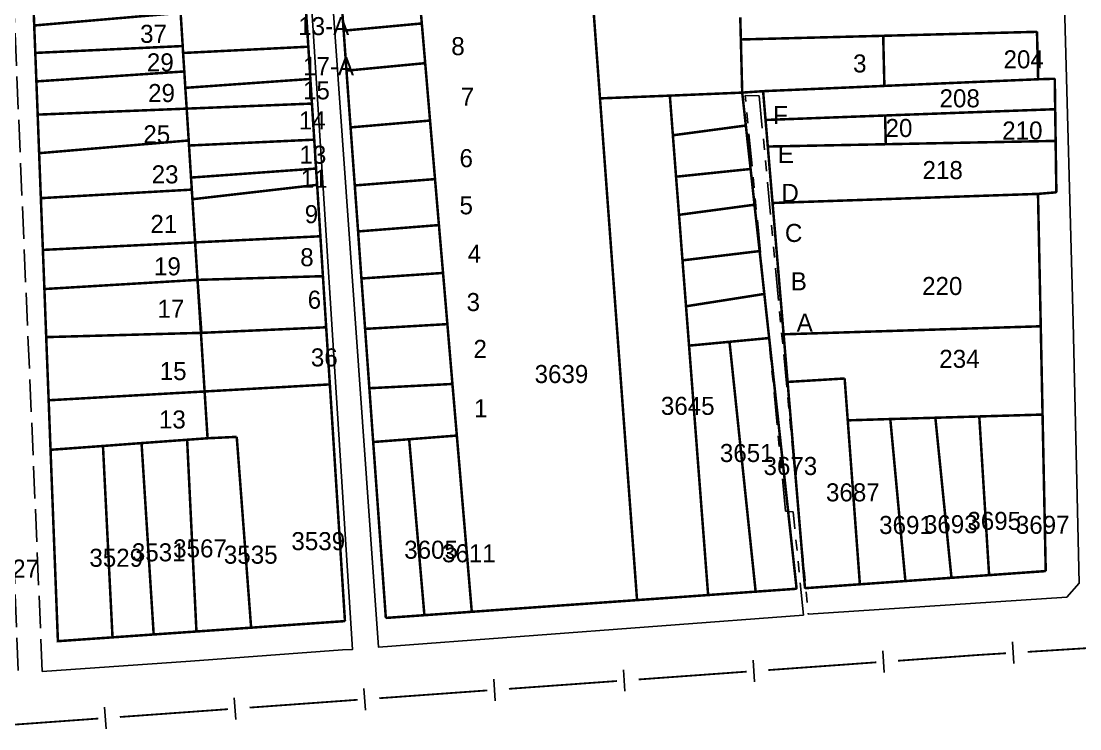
# Model space of a CAD drawing. Extents: x 202481 to 204056, y 4838981 to 4840330.
# Drawn here: x 203712.7 to 203859.2, y 4839045 to 4839143 of the extents above; entities that cross this region are included whole.
import ezdxf
from ezdxf.enums import TextEntityAlignment as Align

# ---------------------------------------------------------------- set-up
doc = ezdxf.new("R2010")
doc.units = 0
doc.header["$LTSCALE"] = 1.5
doc.header["$MEASUREMENT"] = 0
doc.linetypes.add('TRACO_11', pattern=[8, 3, -1, 3, -1])
doc.linetypes.add('TRACO_25', pattern=[8, 3, -1, 1, -1, 1, -1])
for name, color, linetype in [('CD_MALHA_LOTES', 7, 'CONTINUOUS'), ('LM-LIM-SETORES-BAIRROS', 250, 'CONTINUOUS'), ('RU-QUADRA', 210, 'CONTINUOUS'), ('SV-RUA-NAO-PAV', 7, 'CONTINUOUS'), ('SV-RUA-PAVIM', 7, 'CONTINUOUS'), ('Th_NmrPort', 1, 'CONTINUOUS')]:
    doc.layers.add(name, color=color, linetype=linetype)

msp = doc.modelspace()

# ---------------------------------------------------------------- linework, layer by layer
at = {"layer": 'CD_MALHA_LOTES', "linetype": 'Continuous', "const_width": 0.35, "flags": 128}
for points in [[(203792.8, 4839132.33), (203791.24, 4839153.59)], [(203768.13, 4839142.71), (203767.53, 4839149.79)], [(203714.47, 4839142.43), (203714.23, 4839148.78)], [(203757.31, 4839141.71), (203756.78, 4839149.1)], [(203751.96, 4839146.56), (203752.42, 4839139.49)], [(203714.47, 4839142.43), (203734.74, 4839144.18)], [(203735.03, 4839139.58), (203734.74, 4839144.18)], [(203812.22, 4839143.57), (203812.3, 4839140.49)], [(203714.62, 4839138.63), (203714.47, 4839142.43)], [(203757.31, 4839141.71), (203768.13, 4839142.71)], [(203768.6, 4839137.21), (203768.13, 4839142.71)], [(203757.7, 4839136.17), (203757.31, 4839141.71)], [(203812.3, 4839140.49), (203832.01, 4839141)], [(203832.01, 4839141), (203853.3, 4839141.55)], [(203832.17, 4839134.06), (203832.01, 4839141)], [(203853.3, 4839141.55), (203853.46, 4839134.98)], [(203714.62, 4839138.63), (203735.03, 4839139.58)], [(203735.08, 4839138.62), (203735.03, 4839139.58)], [(203735.08, 4839138.62), (203752.42, 4839139.49)], [(203752.42, 4839139.49), (203752.7, 4839135.02)], [(203812.49, 4839133.13), (203812.3, 4839140.49)], [(203714.77, 4839134.68), (203714.62, 4839138.63)], [(203735.25, 4839136.06), (203735.08, 4839138.62)], [(203757.7, 4839136.17), (203768.6, 4839137.21)], [(203769.27, 4839129.26), (203768.6, 4839137.21)], [(203714.77, 4839134.68), (203735.25, 4839136.06)], [(203735.39, 4839133.79), (203735.25, 4839136.06)], [(203735.39, 4839133.79), (203752.7, 4839135.02)], [(203752.7, 4839135.02), (203752.92, 4839131.61)], [(203758.27, 4839128.31), (203757.7, 4839136.17)], [(203853.46, 4839134.98), (203832.17, 4839134.06)], [(203853.46, 4839134.98), (203855.76, 4839135.05)], [(203855.76, 4839135.05), (203855.82, 4839130.83)], [(203714.95, 4839130.08), (203714.77, 4839134.68)], [(203735.58, 4839130.91), (203735.39, 4839133.79)], [(203815.38, 4839133.33), (203812.49, 4839133.13)], [(203815.38, 4839133.33), (203832.17, 4839134.06)], [(203815.72, 4839129.34), (203815.38, 4839133.33)], [(203792.8, 4839132.33), (203802.47, 4839132.71)], [(203797.93, 4839062.83), (203792.8, 4839132.33)], [(203802.47, 4839132.71), (203812.49, 4839133.13)], [(203802.89, 4839127.22), (203802.47, 4839132.71)], [(203812.49, 4839133.13), (203812.99, 4839128.57)], [(203714.95, 4839130.08), (203735.58, 4839130.91)], [(203735.58, 4839130.91), (203752.92, 4839131.61)], [(203735.86, 4839126.5), (203735.58, 4839130.91)], [(203752.92, 4839131.61), (203753.24, 4839126.61)], [(203832.27, 4839129.96), (203855.82, 4839130.83)], [(203855.82, 4839130.83), (203855.88, 4839126.44)], [(203715.15, 4839124.74), (203714.95, 4839130.08)], [(203758.27, 4839128.31), (203769.27, 4839129.26)], [(203769.96, 4839121.15), (203769.27, 4839129.26)], [(203815.72, 4839129.34), (203832.27, 4839129.96)], [(203816.03, 4839125.66), (203815.72, 4839129.34)], [(203832.37, 4839125.98), (203832.27, 4839129.96)], [(203758.85, 4839120.27), (203758.27, 4839128.31)], [(203802.89, 4839127.22), (203812.99, 4839128.57)], [(203812.99, 4839128.57), (203813.65, 4839122.55)], [(203715.15, 4839124.74), (203735.86, 4839126.5)], [(203735.9, 4839125.8), (203735.86, 4839126.5)], [(203735.9, 4839125.8), (203753.24, 4839126.61)], [(203753.24, 4839126.61), (203753.49, 4839122.61)], [(203803.33, 4839121.48), (203802.89, 4839127.22)], [(203816.03, 4839125.66), (203832.37, 4839125.98)], [(203855.88, 4839126.44), (203832.37, 4839125.98)], [(203855.88, 4839126.44), (203855.98, 4839119.32)], [(203715.39, 4839118.51), (203715.15, 4839124.74)], [(203736.18, 4839121.36), (203735.9, 4839125.8)], [(203816.69, 4839117.84), (203816.03, 4839125.66)], [(203736.18, 4839121.36), (203753.49, 4839122.61)], [(203753.49, 4839122.61), (203753.64, 4839120.35)], [(203803.33, 4839121.48), (203813.65, 4839122.55)], [(203813.65, 4839122.55), (203814.19, 4839117.6)], [(203736.29, 4839119.69), (203736.18, 4839121.36)], [(203736.37, 4839118.36), (203753.64, 4839120.35)], [(203753.64, 4839120.35), (203754.09, 4839113.23)], [(203758.85, 4839120.27), (203769.96, 4839121.15)], [(203759.31, 4839113.9), (203758.85, 4839120.27)], [(203770.5, 4839114.78), (203769.96, 4839121.15)], [(203803.74, 4839116.2), (203803.33, 4839121.48)], [(203715.39, 4839118.51), (203736.29, 4839119.69)], [(203736.37, 4839118.36), (203736.29, 4839119.69)], [(203816.69, 4839117.84), (203853.44, 4839119.1)], [(203855.98, 4839119.32), (203853.44, 4839119.1)], [(203853.44, 4839119.1), (203853.82, 4839100.76)], [(203715.67, 4839111.34), (203715.39, 4839118.51)], [(203736.75, 4839112.38), (203736.37, 4839118.36)], [(203803.74, 4839116.2), (203814.19, 4839117.6)], [(203814.19, 4839117.6), (203814.9, 4839111.18)], [(203818.22, 4839099.65), (203816.69, 4839117.84)], [(203804.22, 4839109.89), (203803.74, 4839116.2)], [(203759.31, 4839113.9), (203770.5, 4839114.78)], [(203771.07, 4839108.15), (203770.5, 4839114.78)], [(203736.75, 4839112.38), (203754.09, 4839113.23)], [(203754.09, 4839113.23), (203754.44, 4839107.7)], [(203759.77, 4839107.38), (203759.31, 4839113.9)], [(203715.67, 4839111.34), (203736.75, 4839112.38)], [(203715.88, 4839105.92), (203715.67, 4839111.34)], [(203737.08, 4839107.19), (203736.75, 4839112.38)], [(203804.22, 4839109.89), (203814.9, 4839111.18)], [(203804.71, 4839103.53), (203804.22, 4839109.89)], [(203814.9, 4839111.18), (203815.55, 4839105.24)], [(203715.88, 4839105.92), (203737.08, 4839107.19)], [(203737.08, 4839107.19), (203754.44, 4839107.7)], [(203737.55, 4839099.85), (203737.08, 4839107.19)], [(203737.08, 4839107.19), (203737.62, 4839099.85)], [(203754.44, 4839107.7), (203754.89, 4839100.62)], [(203759.77, 4839107.38), (203771.07, 4839108.15)], [(203760.28, 4839100.4), (203759.77, 4839107.38)], [(203771.67, 4839101.06), (203771.07, 4839108.15)], [(203716.13, 4839099.26), (203715.88, 4839105.92)], [(203804.71, 4839103.53), (203815.55, 4839105.24)], [(203815.55, 4839105.24), (203816.22, 4839099.13)], [(203805.13, 4839098.08), (203804.71, 4839103.53)], [(203760.28, 4839100.4), (203771.67, 4839101.06)], [(203772.37, 4839092.77), (203771.67, 4839101.06)], [(203716.13, 4839099.26), (203737.55, 4839099.85)], [(203738.06, 4839091.73), (203737.55, 4839099.85)], [(203737.62, 4839099.85), (203754.89, 4839100.62)], [(203754.89, 4839100.62), (203755.4, 4839092.71)], [(203760.87, 4839092.18), (203760.28, 4839100.4)], [(203818.22, 4839099.65), (203853.82, 4839100.76)], [(203818.77, 4839093.05), (203818.22, 4839099.65)], [(203853.82, 4839100.76), (203854.07, 4839088.53)], [(203716.47, 4839090.51), (203716.13, 4839099.26)], [(203805.13, 4839098.08), (203810.73, 4839098.61)], [(203810.73, 4839098.61), (203816.22, 4839099.13)], [(203814.35, 4839064), (203810.73, 4839098.61)], [(203816.22, 4839099.13), (203820.02, 4839064.4)], [(203807.77, 4839063.53), (203805.13, 4839098.08)], [(203738.06, 4839091.73), (203755.4, 4839092.71)], [(203755.4, 4839092.71), (203757.49, 4839059.92)], [(203760.87, 4839092.18), (203772.37, 4839092.77)], [(203772.98, 4839085.62), (203772.37, 4839092.77)], [(203818.77, 4839093.05), (203826.67, 4839093.53)], [(203821.18, 4839064.48), (203818.77, 4839093.05)], [(203826.67, 4839093.53), (203827.1, 4839087.73)], [(203716.47, 4839090.51), (203738.06, 4839091.73)], [(203738.47, 4839085.25), (203738.06, 4839091.73)], [(203761.4, 4839084.73), (203760.87, 4839092.18)], [(203716.73, 4839083.65), (203716.47, 4839090.51)], [(203827.1, 4839087.73), (203832.99, 4839087.91)], [(203832.99, 4839087.91), (203839.23, 4839088.09)], [(203835.08, 4839065.47), (203832.99, 4839087.91)], [(203839.23, 4839088.09), (203845.31, 4839088.27)], [(203841.46, 4839065.92), (203839.23, 4839088.09)], [(203845.31, 4839088.27), (203854.07, 4839088.53)], [(203846.67, 4839066.29), (203845.31, 4839088.27)], [(203854.07, 4839088.53), (203854.51, 4839066.85)], [(203828.78, 4839065.02), (203827.1, 4839087.73)], [(203729.33, 4839084.58), (203735.64, 4839085.04)], [(203735.64, 4839085.04), (203738.47, 4839085.25)], [(203736.93, 4839058.48), (203735.64, 4839085.04)], [(203742.51, 4839085.44), (203738.47, 4839085.25)], [(203744.5, 4839059.01), (203742.51, 4839085.44)], [(203761.4, 4839084.73), (203766.38, 4839085.11)], [(203766.38, 4839085.11), (203772.98, 4839085.62)], [(203768.49, 4839060.74), (203766.38, 4839085.11)], [(203775.05, 4839061.21), (203772.98, 4839085.62)], [(203716.73, 4839083.65), (203723.99, 4839084.18)], [(203725.31, 4839057.67), (203717.75, 4839057.14), (203716.73, 4839083.65)], [(203723.99, 4839084.18), (203729.33, 4839084.58)], [(203725.31, 4839057.67), (203723.99, 4839084.18)], [(203731.01, 4839058.07), (203729.33, 4839084.58)], [(203763.15, 4839060.36), (203761.4, 4839084.73)], [(203841.46, 4839065.92), (203835.08, 4839065.47)], [(203846.67, 4839066.29), (203841.46, 4839065.92)], [(203854.51, 4839066.85), (203846.67, 4839066.29)], [(203820.02, 4839064.4), (203814.35, 4839064)], [(203828.78, 4839065.02), (203821.18, 4839064.48)], [(203835.08, 4839065.47), (203828.78, 4839065.02)], [(203807.77, 4839063.53), (203797.93, 4839062.83)], [(203814.35, 4839064), (203807.77, 4839063.53)], [(203797.93, 4839062.83), (203775.05, 4839061.21)], [(203768.49, 4839060.74), (203763.15, 4839060.36)], [(203775.05, 4839061.21), (203768.49, 4839060.74)], [(203744.5, 4839059.01), (203736.93, 4839058.48)], [(203757.49, 4839059.92), (203744.5, 4839059.01)], [(203731.01, 4839058.07), (203725.31, 4839057.67)], [(203736.93, 4839058.48), (203731.01, 4839058.07)]]:
    msp.add_lwpolyline(points, dxfattribs=at)
at = {"layer": 'CD_MALHA_LOTES', "linetype": 'Continuous'}
msp.add_lwpolyline([(203737.55, 4839099.85, 0.35, 0.35, 0), (203737.62, 4839099.85, 0.35, 0.35, 0)], format="xyseb", dxfattribs=at)
at = {"layer": 'LM-LIM-SETORES-BAIRROS'}
for points in [[(203832.155477, 4839052.786784), (203831.940346, 4839055.779061)], [(203850.098313, 4839054.034211), (203849.91054, 4839057.028329)], [(203814.20265, 4839051.494949), (203813.986014, 4839054.487117)], [(203796.249643, 4839050.195132), (203796.033006, 4839053.1873)], [(203778.296635, 4839048.895315), (203778.079999, 4839051.887483)], [(203760.343628, 4839047.595498), (203760.126992, 4839050.587666)], [(203742.39062, 4839046.295681), (203742.173984, 4839049.287849)], [(203724.437613, 4839044.995865), (203724.220977, 4839047.988033)]]:
    msp.add_lwpolyline(points, dxfattribs=at)
at = {"layer": 'LM-LIM-SETORES-BAIRROS', "const_width": 0.25}
for points in [[(203852.000505, 4839055.656452), (203861.980898, 4839056.282361)], [(203816.29, 4839053.15), (203831.050486, 4839054.211212)], [(203834.042762, 4839054.426343), (203845.014443, 4839055.215157)], [(203845.014443, 4839055.215157), (203845.36, 4839055.24)], [(203845.36, 4839055.24), (203849.006387, 4839055.468679)], [(203798.136103, 4839051.83564), (203813.096943, 4839052.918821)], [(203816.089111, 4839053.135457), (203816.29, 4839053.15)], [(203780.183096, 4839050.535823), (203795.143935, 4839051.619004)], [(203762.230088, 4839049.236006), (203777.190928, 4839050.319187)], [(203744.277081, 4839047.936189), (203759.23792, 4839049.01937)], [(203726.324073, 4839046.636373), (203741.284913, 4839047.719553)], [(203708.371066, 4839045.336556), (203723.331905, 4839046.419737)]]:
    msp.add_lwpolyline(points, dxfattribs=at)
at = {"layer": 'RU-QUADRA', "linetype": 'Continuous', "const_width": 0.18, "flags": 128}
msp.add_lwpolyline([(203812.49, 4839133.13), (203802.47, 4839132.71), (203792.8, 4839132.33), (203791.24, 4839153.59)], dxfattribs=at)
at = {"layer": 'RU-QUADRA', "linetype": 'Continuous'}
for points in [[(203714.23, 4839148.78, 0.18, 0.18, 0), (203714.47, 4839142.43, 0.18, 0.18, 0), (203714.62, 4839138.63, 0.18, 0.18, 0), (203714.77, 4839134.68, 0.18, 0.18, 0), (203714.95, 4839130.08, 0.18, 0.18, 0), (203715.15, 4839124.74, 0.18, 0.18, 0), (203715.39, 4839118.51, 0.18, 0.18, 0), (203715.67, 4839111.34, 0.18, 0.18, 0), (203715.88, 4839105.92, 0.18, 0.18, 0), (203716.13, 4839099.26, 0.18, 0.18, 0), (203716.47, 4839090.51, 0.18, 0.18, 0), (203716.73, 4839083.65, 0.18, 0.18, 0), (203717.75, 4839057.14, 0.18, 0.18, 0), (203725.31, 4839057.67, 0.18, 0.18, 0), (203731.01, 4839058.07, 0.18, 0.18, 0), (203736.93, 4839058.48, 0.18, 0.18, 0), (203744.5, 4839059.01, 0.18, 0.18, 0), (203757.49, 4839059.92, 0.18, 0.18, 0), (203755.45, 4839092.71, 0.18, 0.18, 0), (203754.89, 4839100.62, 0.18, 0.18, 0), (203754.44, 4839107.7, 0.18, 0.18, 0), (203754.09, 4839113.23, 0.18, 0.18, 0), (203753.64, 4839120.35, 0.18, 0.18, 0), (203752.92, 4839131.61, 0.18, 0.18, 0), (203752.42, 4839139.49, 0.18, 0.18, 0), (203751.96, 4839146.56, 0.18, 0.18, 0)], [(203756.78, 4839149.1, 0.18, 0.18, 0), (203757.31, 4839141.71, 0.18, 0.18, 0), (203757.7, 4839136.17, 0.18, 0.18, 0), (203758.27, 4839128.31, 0.18, 0.18, 0), (203759.31, 4839113.9, 0.18, 0.18, 0), (203759.77, 4839107.38, 0.18, 0.18, 0), (203760.28, 4839100.4, 0.18, 0.18, 0), (203761.4, 4839084.73, 0.18, 0.18, 0), (203763.15, 4839060.36, 0.18, 0.18, 0), (203768.49, 4839060.74, 0.18, 0.18, 0), (203775.05, 4839061.21, 0.18, 0.18, 0), (203797.93, 4839062.83, 0.18, 0.18, 0), (203807.77, 4839063.53, 0.18, 0.18, 0), (203814.35, 4839064, 0.18, 0.18, 0), (203820.02, 4839064.4, 0.18, 0.18, 0), (203816.22, 4839099.13, 0.18, 0.18, 0), (203815.55, 4839105.24, 0.18, 0.18, 0), (203814.9, 4839111.18, 0.18, 0.18, 0), (203814.19, 4839117.6, 0.18, 0.18, 0), (203813.65, 4839122.55, 0.18, 0.18, 0), (203812.99, 4839128.57, 0.18, 0.18, 0), (203812.49, 4839133.13, 0.18, 0.18, 0)]]:
    msp.add_lwpolyline(points, format="xyseb", dxfattribs=at)
msp.add_lwpolyline([(203812.49, 4839133.13, 0.18, 0.18, 0), (203815.38, 4839133.33, 0.18, 0.18, 0), (203815.72, 4839129.34, 0.18, 0.18, 0), (203816.03, 4839125.66, 0.18, 0.18, 0), (203816.69, 4839117.84, 0.18, 0.18, 0), (203818.22, 4839099.65, 0.18, 0.18, 0), (203818.77, 4839093.05, 0.18, 0.18, 0), (203821.18, 4839064.48, 0.18, 0.18, 0), (203828.78, 4839065.02, 0.18, 0.18, 0), (203835.08, 4839065.47, 0.18, 0.18, 0), (203841.46, 4839065.92, 0.18, 0.18, 0), (203846.67, 4839066.29, 0.18, 0.18, 0), (203854.51, 4839066.85, 0.18, 0.18, 0), (203854.07, 4839088.53, 0.18, 0.18, 0), (203853.82, 4839100.76, 0.18, 0.18, 0), (203853.44, 4839119.1, 0.18, 0.18, 0), (203855.98, 4839119.32, 0.18, 0.18, 0), (203855.88, 4839126.44, 0.18, 0.18, 0), (203855.76, 4839135.05, 0.18, 0.18, 0), (203853.46, 4839134.98, 0.18, 0.18, 0), (203853.3, 4839141.55, 0.18, 0.18, 0), (203832.01, 4839141, 0.18, 0.18, 0), (203812.3, 4839140.49, 0.18, 0.18, 0)], format="xyseb", close=True, dxfattribs=at)
at = {"layer": 'SV-RUA-NAO-PAV', "linetype": 'TRACO_25'}
msp.add_polyline3d([(203820.96, 4839060.75, 5.22), (203819.55, 4839075.06, 5.22), (203818.49, 4839075.15, 5.22), (203812.91, 4839132.73, 5.22), (203814.85, 4839132.69, 5.22), (203821.63, 4839060.86, 5.22)], dxfattribs=at)
at = {"layer": 'SV-RUA-PAVIM', "linetype": 'Continuous'}
for points in [[(203821.63, 4839060.86, 5.22), (203857.45, 4839063.24, 4.22), (203859.15, 4839065.17, 3.79), (203858.3, 4839101.32, 4.25), (203857.04, 4839146.98, 4.13), (203855.65, 4839201.7, 4.21), (203853, 4839205.02, 4.21)], [(203820.96, 4839060.75, 5.22), (203762.12, 4839056.31, 5.22), (203754.87, 4839158.47, 5.22), (203752.04, 4839158.47, 5.22), (203758.55, 4839056, 5.22), (203757.16, 4839055.93, 5.22), (203736.11, 4839054.37, 6.54), (203715.59, 4839052.93, 6.54)]]:
    msp.add_polyline3d(points, dxfattribs=at)
at = {"layer": 'SV-RUA-PAVIM', "linetype": 'TRACO_11'}
msp.add_polyline3d([(203715.59, 4839052.93, 6.54), (203711.29, 4839153.63, 6.54), (203708.37, 4839153.52, 6.54), (203712.27, 4839052.8, 6.54)], dxfattribs=at)

# ---------------------------------------------------------------- texts
at = {"layer": 'Th_NmrPort', "color": 1}
for s, p in [('37', (203729.129522, 4839141.272275)), ('13-A', (203751.022563, 4839142.34344)), ('8', (203772.209083, 4839139.569023)), ('29', (203730.068559, 4839137.322248)), ('17-A', (203751.682563, 4839136.79344)), ('3', (203827.841762, 4839137.169694)), ('204', (203848.671762, 4839137.739694)), ('29', (203730.238559, 4839133.072248)), ('15', (203751.682563, 4839133.44344)), ('7', (203773.509083, 4839132.549023)), ('208', (203839.811762, 4839132.339694)), ('14', (203751.112563, 4839129.27344)), ('F', (203816.760958, 4839130.029999)), ('20', (203832.334308, 4839128.228137)), ('210', (203848.486667, 4839127.88)), ('25', (203729.578559, 4839127.362248)), ('13', (203751.192563, 4839124.53344)), ('6', (203773.349083, 4839124.049023)), ('E', (203817.420958, 4839124.629999)), ('218', (203837.454308, 4839122.398137)), ('23', (203730.728559, 4839121.802248)), ('11', (203751.352563, 4839121.19344)), ('D', (203817.910958, 4839119.239999)), ('9', (203751.922563, 4839116.29344)), ('5', (203773.349083, 4839117.519023)), ('21', (203730.558559, 4839114.942248)), ('C', (203818.400958, 4839113.689999)), ('8', (203751.299083, 4839110.329023)), ('4', (203774.489083, 4839110.819023)), ('19', (203731.048559, 4839109.062248)), ('B', (203819.210958, 4839106.989999)), ('220', (203837.391762, 4839106.339694)), ('6', (203752.332563, 4839104.44344)), ('17', (203731.538559, 4839103.182248)), ('3', (203774.329083, 4839104.119023)), ('A', (203820.030958, 4839101.269999)), ('2', (203775.282929, 4839097.627925)), ('36', (203752.769083, 4839096.449023)), ('234', (203839.770958, 4839096.249999)), ('15', (203731.846042, 4839094.557858)), ('3639', (203783.746342, 4839094.146692)), ('3645', (203801.226342, 4839089.736692)), ('1', (203775.362563, 4839089.41344)), ('13', (203731.739522, 4839087.852275)), ('3651', (203809.396342, 4839083.206692)), ('3673', (203815.436342, 4839081.406692)), ('3687', (203824.087045, 4839077.752953)), ('3695', (203843.660485, 4839073.803478)), ('3691', (203831.446342, 4839073.236692)), ('3693', (203837.647045, 4839073.342953)), ('3697', (203850.369023, 4839073.260917)), ('3539', (203750.077748, 4839070.999214)), ('3531', (203727.987748, 4839069.449214)), ('3567', (203733.707045, 4839069.992953)), ('3605', (203765.696342, 4839069.806692)), ('3611', (203770.926342, 4839069.316692)), ('3529', (203722.107045, 4839068.692953)), ('3535', (203740.727748, 4839069.119214)), ('3527', (203707.700485, 4839067.193478))]:
    msp.add_text(s, height=2.5, dxfattribs=at).set_placement(p, align=Align.MIDDLE_LEFT)

doc.saveas('drawing.dxf')
